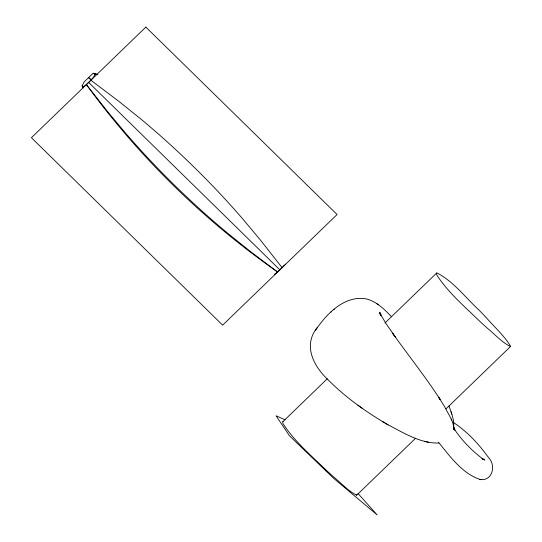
<?xml version="1.0" encoding="UTF-8"?>
<svg xmlns="http://www.w3.org/2000/svg" width="542" height="542" viewBox="0 0 542 542"><rect width="100%" height="100%" fill="white"/><g stroke="black" fill="none" stroke-linecap="round" stroke-linejoin="round"><path stroke-width="0.81" d="M380.254 314.794L379.759 312.199L381.155 315.647L380.044 313.337L380.762 314.834M453.857 429.643C454.128 421.378 448.268 414.4 444.921 407.232C429.257 381.331 410.03 357.842 392.564 333.181L395.247 336.921L385.789 323.228L380.457 314.197M453.566 427.78C454.63 420.267 451.405 412.977 448.979 406.046M283.486 421.547L283.12 421.568A20.481 3.15 46 0 0 283.242 424C294.618 441.534 310.918 455.233 325.742 469.751A137.207 21.077 46 0 0 333.154 476.513C340.877 482.726 347.788 490.842 356.697 495.185L356.663 494.453M510.489 346.534L510.584 346.277C504.202 335.633 494.568 327.178 486.438 317.849A137.207 21.077 46 0 0 478.979 310.044C465.348 297.558 453.505 281.366 436.913 272.911A20.481 3.15 46 0 0 437.035 275.343C448.41 292.876 464.718 306.576 479.534 321.094A137.207 21.077 46 0 0 486.946 327.856C494.67 334.068 501.58 342.185 510.489 346.534L446.052 408.817M317.551 327.172C302.653 345.03 313.439 366.168 327.957 379.63C345.633 397.591 366.453 412.191 388.147 424.867C403.898 432.983 420.524 443.552 438.898 443.044M315.593 330.268C326.535 313.635 345.417 294.347 367.252 299.116C377.069 302.043 384.63 309.468 391.48 316.724M284.123 265.35L282.626 267.037A10.908 1.87 -45.6 0 1 280.58 269.144L280.146 269.564M282.87 421.703L327.246 378.811M384.989 322.991L436.662 273.046M356.697 495.185L415.66 438.193M88.353 82.682L87.919 83.095A10.908 1.87 -45.6 0 1 85.86 84.972L83.719 86.625A5.555 0.948 -45.6 0 1 83.021 86.991L82.384 86.944L82.235 86.137A29.329 5.02 -45.6 0 1 82.411 85.27L84.024 82.201A5.034 0.86 -45.6 0 1 84.633 81.429L92.167 74.146A5.034 0.86 -45.6 0 1 92.79 73.726L94.552 73.536A29.329 5.02 -45.6 0 1 94.796 73.997L94.166 76.219A5.589 0.955 -45.6 0 1 93.305 77.418L91.402 79.613A12.297 2.107 -45.6 0 1 88.915 82.14M277.084 272.396L275.146 273.92A5.589 0.955 -45.6 0 1 274.577 274.272M330.898 312.036L331.304 311.711M333.96 309.496L334.36 309.17M480.788 479.602C492.854 480.713 496.059 464.873 488.511 457.55C478.796 443.986 467.089 431.452 453.105 422.238M438.695 442.475C450.239 456.676 462.455 473.81 480.524 479.575M479.778 479.521L481.553 479.663M424.691 441.344L428.41 442.286M483.613 459.535L482.997 459.352L484.812 460.009L482.014 458.478L483.362 459.331C472.021 450.897 461.906 440.551 454.088 428.763L454.928 430.199L453.762 427.652L454.365 429.515L454.277 428.979M285.051 419.779L276.041 415.789L289.536 435.87L333.858 478.491L377.164 514.9L358.005 493.491M94.904 73.238L97.851 74.701M93.068 73.109L95.832 74.681M382.205 421.371L388.147 424.867M378.384 304.719L376.812 303.662M357.889 405.186L362.503 408.499M90.887 80.236L119.179 101.605L140.947 119.111A854.788 831.862 -2.9 0 1 164.246 139.192A897.701 873.629 -2.9 0 1 222.051 195.852A854.788 831.862 -2.9 0 1 242.518 218.663L260.356 239.977L282.118 267.66M91.537 80.141L88.38 77.438L91.395 80.033M88.637 82.411L279.862 269.835M439.054 397.801L440.192 399.569L438.634 397.151M83.258 87.736L82.066 85.65L83.299 87.851M451.093 418.966L451.561 420.036L451.418 419.698M451.052 411.744L451.838 414.176M453.315 424.372L453.539 425.145L453.234 424.054M279.584 270.106A12.297 2.107 -45.6 0 1 277.077 272.416M285.085 264.11A5.555 0.948 -45.6 0 1 284.916 264.354M453.972 428.647L453.83 429.704L453.966 427.597L453.979 428.627M145.852 27.1L31.416 137.715L222.64 325.146L337.083 214.53L145.852 27.1M277.612 272.009C204.104 220.628 139.131 157.133 86.381 84.586L108.143 112.269L125.981 133.583A854.788 831.862 -2.9 0 0 146.448 156.401A897.701 873.629 -2.9 0 0 204.253 213.053A854.788 831.862 -2.9 0 0 227.552 233.135L249.32 250.641L277.612 272.009"/></g></svg>
